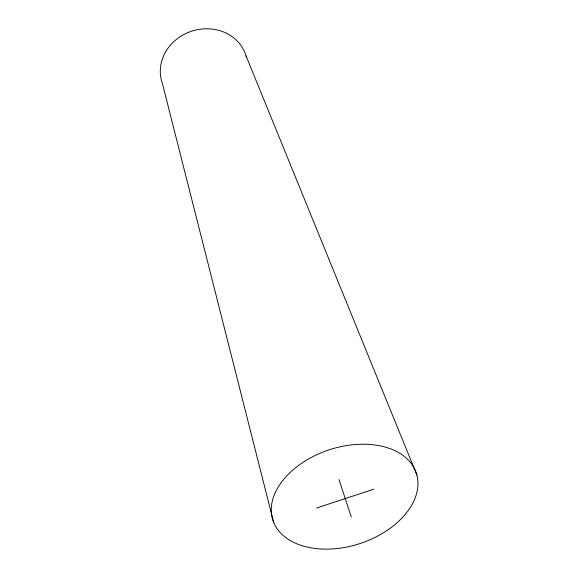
<?xml version="1.0" encoding="UTF-8"?>
<svg xmlns="http://www.w3.org/2000/svg" width="578" height="578" viewBox="0 0 578 578"><rect width="100%" height="100%" fill="white"/><g stroke="black" fill="none" stroke-linecap="round" stroke-linejoin="round"><path stroke-width="0.87" d="M316.585 508.011L373.901 489.169M246.047 55.885L416.89 475.037A75.48 49.325 -18.2 0 1 319.28 548.883A75.48 49.325 -18.2 0 1 297.677 466.121A75.48 49.325 -18.2 0 1 416.89 475.037M338.99 479.567L351.294 516.999M273.596 522.144L162.375 83.398A44.051 39.521 -18.2 0 1 192.481 30.916A44.051 39.521 -18.2 0 1 246.503 57.54"/></g></svg>
